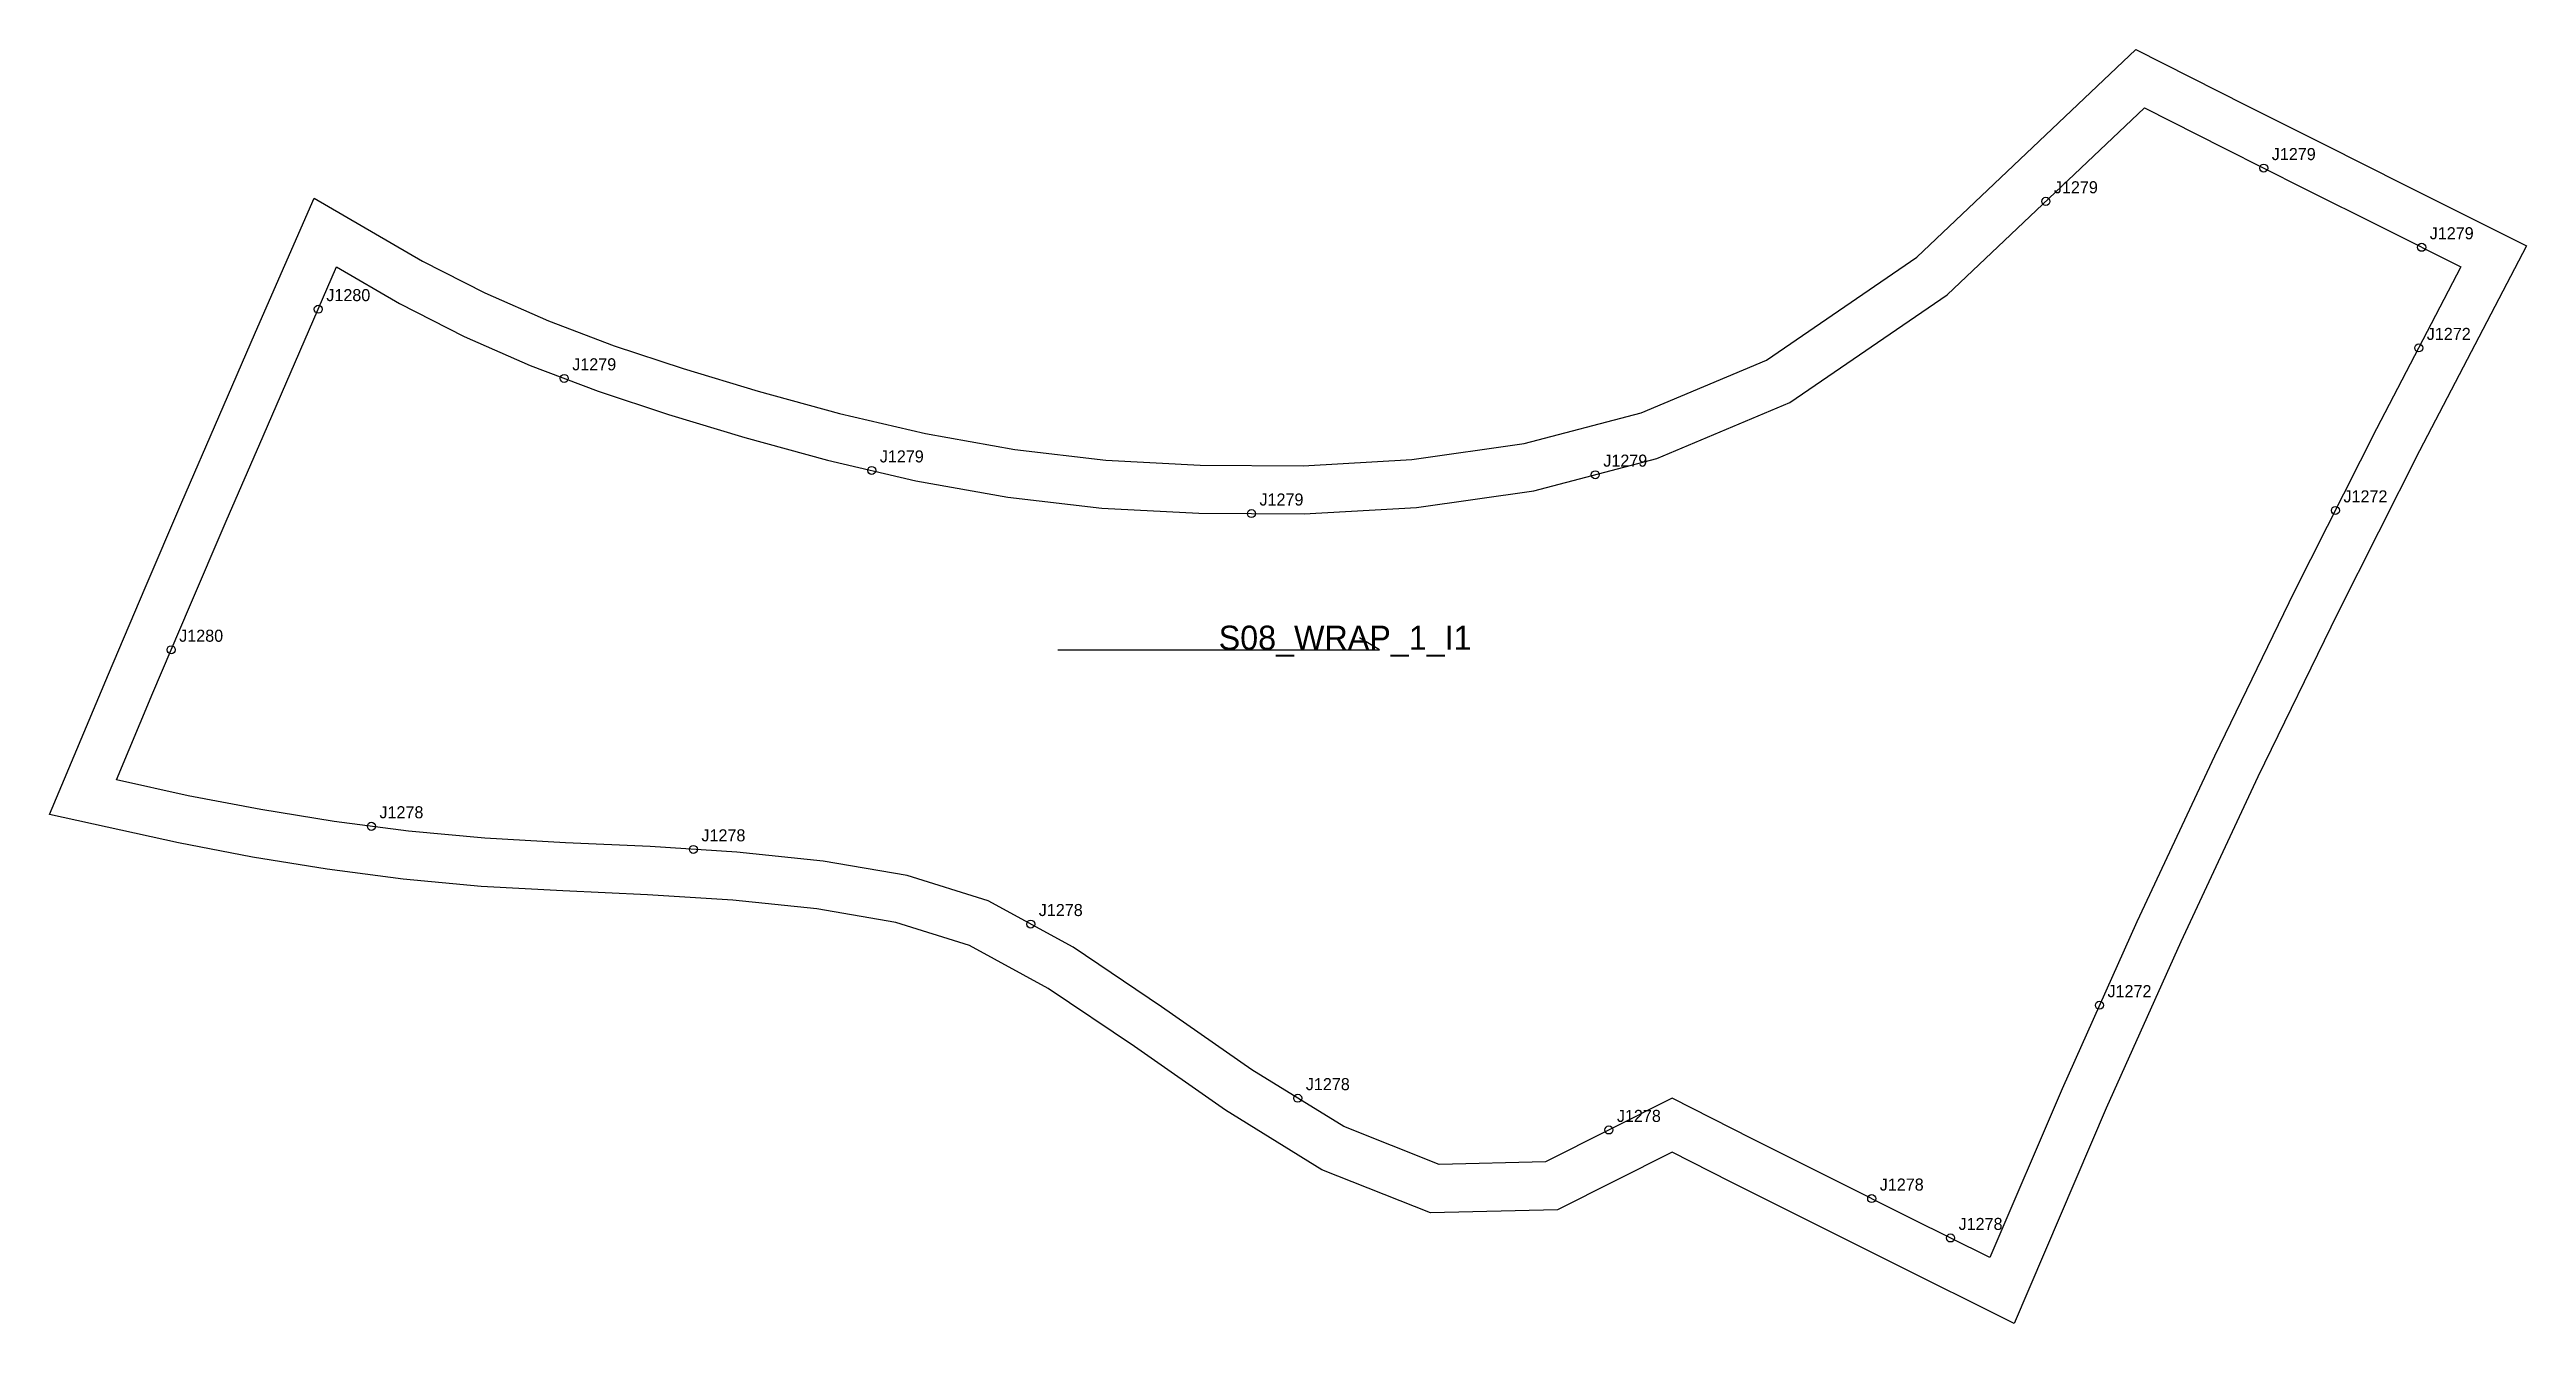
# Model space of a CAD drawing. Header units: millimetres. Extents: x -71 to 545, y -263 to 54.
import ezdxf

# ---------------------------------------------------------------- set-up
doc = ezdxf.new("R2010")
doc.units = ezdxf.units.MM
for name, color, linetype in [('CUT', 1, 'Continuous'), ('GRAIN', 3, 'Continuous'), ('LABEL', 7, 'Continuous'), ('NOTCH', 2, 'Continuous'), ('SEW', 5, 'Continuous')]:
    doc.layers.add(name, color=color, linetype=linetype)

msp = doc.modelspace()

# ---------------------------------------------------------------- linework, layer by layer
at = {"layer": 'CUT'}
msp.add_lwpolyline([(-5.62, 17.15), (21.37, 1.45), (36.82, -6.41), (52.69, -13.41), (69.04, -19.59), (86.17, -25.24), (104.84, -30.92), (125.04, -36.43), (146.47, -41.4), (168.69, -45.4), (191.31, -48.04), (214.74, -49.25), (240.34, -49.42), (267.36, -47.9), (295.34, -43.88), (324.45, -36.28), (355.59, -23.14), (392.97, 2.46), (447.5, 54.08), (474.81, 40.26), (494.52, 30.35), (514.15, 20.51), (544.61, 5.27), (518, -45.75), (497.63, -86.15), (477.84, -126.84), (458.65, -167.84), (440.09, -209.19), (417.18, -262.75), (386.26, -247.36), (366.54, -237.49), (346.67, -227.52), (332.11, -220.16), (303.66, -234.47), (272.03, -235.23), (245.05, -224.54), (221.03, -209.73), (198.39, -193.88), (176.94, -179.44), (157.35, -168.77), (139.07, -163.01), (119.39, -159.66), (98.5, -157.5), (77.28, -156.15), (56.29, -155.17), (35.96, -154.06), (16.54, -152.27), (-2.35, -149.76), (-20.94, -146.75), (-39.33, -143.25), (-71.41, -136.18), (-56.77, -101.26), (-47.65, -79.78), (-38.5, -58.47), (-29.32, -37.29), (-20.15, -16.22), (-5.62, 17.15)], close=True, dxfattribs=at)
at = {"layer": 'GRAIN'}
for p, q in [((259.36, -95.21), (254.36, -92.21)), ((179.36, -95.21), (259.36, -95.21))]:
    msp.add_line(p, q, dxfattribs=at)
at = {"layer": 'NOTCH'}
for centre in [(479.27, 24.58), (425.08, 16.32), (518.55, 4.89), (-4.57, -10.5), (517.82, -20.14), (56.59, -27.71), (133.08, -50.61), (313.02, -51.67), (227.51, -61.33), (497.1, -60.55), (-41.16, -95.21), (8.64, -139.11), (88.72, -144.85), (172.62, -163.43), (438.42, -183.61), (239.04, -206.73), (316.4, -214.63), (381.77, -231.7), (401.38, -241.49)]:
    msp.add_circle(centre, 1, dxfattribs=at)
at = {"layer": 'SEW'}
msp.add_lwpolyline([(0, 0), (15.63, -9.09), (31.68, -17.25), (48.15, -24.52), (65.04, -30.91), (82.55, -36.68), (101.51, -42.45), (122.1, -48.07), (144.05, -53.16), (166.93, -57.28), (190.31, -60), (214.39, -61.25), (240.64, -61.42), (268.55, -59.85), (297.72, -55.66), (328.32, -47.67), (361.37, -33.73), (400.53, -6.91), (449.62, 39.56), (469.41, 29.54), (489.13, 19.63), (508.77, 9.78), (528.33, 0), (507.32, -40.28), (486.88, -80.83), (467.01, -121.67), (447.74, -162.84), (429.1, -204.38), (411.15, -246.34), (391.62, -236.63), (371.92, -226.76), (352.07, -216.8), (332.12, -206.72), (300.67, -222.53), (274.19, -223.18), (250.45, -213.77), (227.63, -199.7), (205.18, -183.98), (183.17, -169.17), (162.07, -157.68), (141.9, -151.32), (121.01, -147.76), (99.5, -145.54), (77.94, -144.17), (56.9, -143.18), (36.83, -142.09), (17.88, -140.34), (-0.6, -137.89), (-18.86, -134.93), (-36.91, -131.5), (-54.78, -127.56), (-45.71, -105.92), (-36.61, -84.49), (-27.48, -63.22), (-18.32, -42.07), (-9.14, -21.01)], close=True, dxfattribs=at)

# ---------------------------------------------------------------- texts
at = {"layer": 'LABEL'}
for s, height, p in [('J1279', 3, (481.27, 26.58)), ('J1279', 3, (427.08, 18.32)), ('J1279', 3, (520.55, 6.89)), ('J1280', 3, (-2.57, -8.5)), ('J1272', 3, (519.82, -18.14)), ('J1279', 3, (58.59, -25.71)), ('J1279', 3, (135.08, -48.61)), ('J1279', 3, (315.02, -49.67)), ('J1279', 3, (229.51, -59.33)), ('J1272', 3, (499.1, -58.55)), ('J1280', 3, (-39.16, -93.21)), ('S08_WRAP_1_I1', 6, (219.36, -95.21)), ('J1278', 3, (10.64, -137.11)), ('J1278', 3, (90.72, -142.85)), ('J1278', 3, (174.62, -161.43)), ('J1272', 3, (440.42, -181.61)), ('J1278', 3, (241.04, -204.73)), ('J1278', 3, (318.4, -212.63)), ('J1278', 3, (383.77, -229.7)), ('J1278', 3, (403.38, -239.49))]:
    msp.add_text(s, height=height, dxfattribs=at).set_placement(p)

doc.saveas('drawing.dxf')
